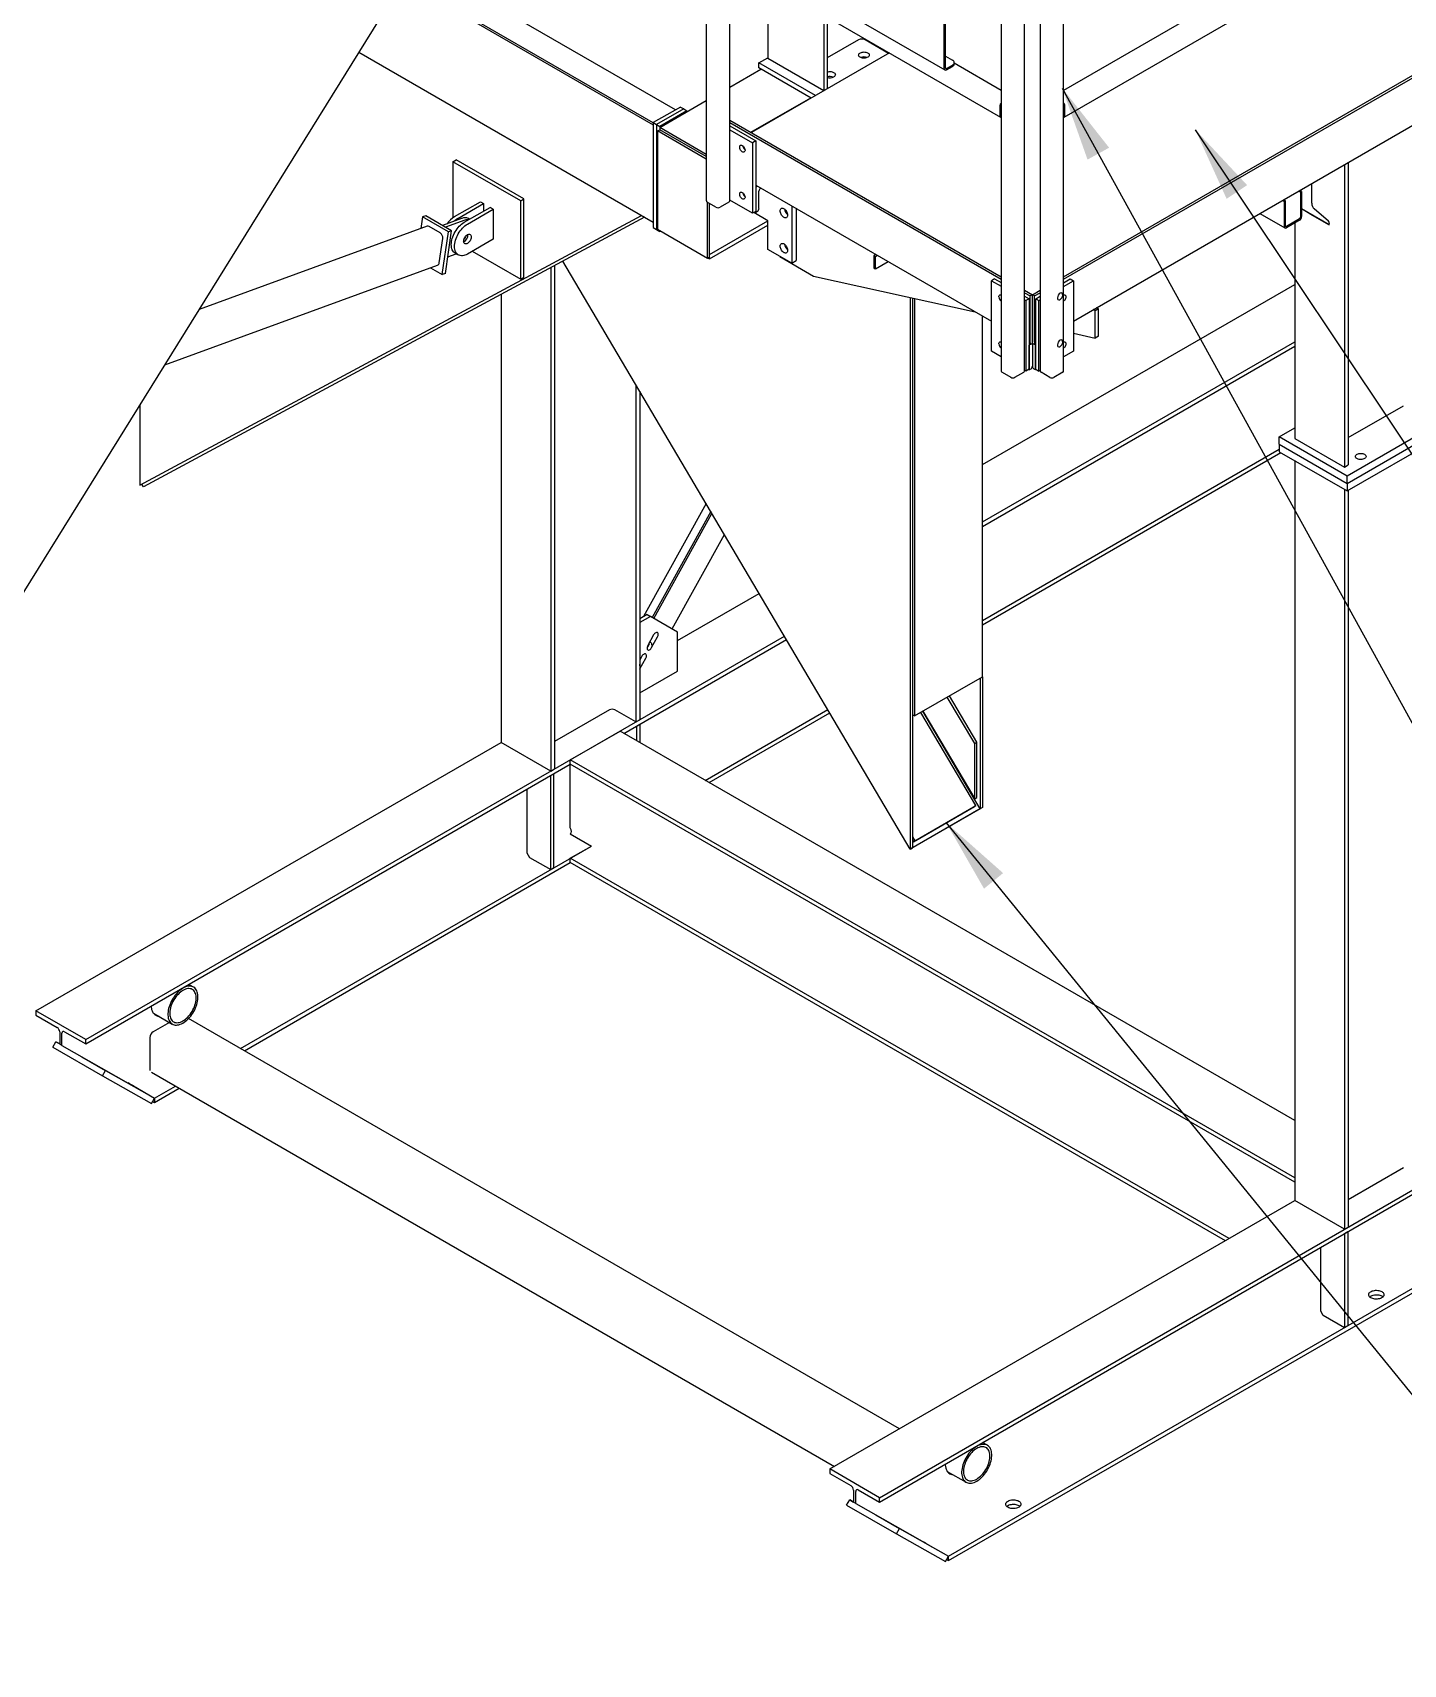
# Model space of a CAD drawing. Header units: millimetres. Extents: x 0 to 55611, y 0 to 32827.
# Drawn here: x 31865 to 34151, y 7659 to 10381 of the extents above; entities that cross this region are included whole.
import ezdxf

# ---------------------------------------------------------------- set-up
doc = ezdxf.new("R2010")
doc.units = ezdxf.units.MM
doc.header["$LTSCALE"] = 10
doc.linetypes.add('SLD-Centrada-trazos-largos', pattern=[19.05, 15.24, -1.27, 1.27, -1.27])
doc.linetypes.add('SLD-Continua', pattern=[0])
doc.layers.add('CHUTE', color=30, linetype='SLD-Continua')
doc.layers.add('STRUC', color=5, linetype='SLD-Continua')
doc.styles.add('1', font='romans.shx', dxfattribs={"height": 125})
doc.dimstyles.new('50', dxfattribs={"dimscale": 0, "dimtxt": 125, "dimasz": 125, "dimexe": 125, "dimexo": 125, "dimgap": 50, "dimtad": 1, "dimdec": 0, "dimlfac": 49.861111, "dimzin": 1, "dimtxsty": '1', "dimcen": 2.5, "dimclrd": 1, "dimclre": 1, "dimadec": 0, "dimazin": 0, "dimtfac": 1, "dimtdec": 0, "dimtmove": 0, "dimatfit": 3, "dimfxl": 1, "dimtzin": 1, "dimarcsym": 0})

msp = doc.modelspace()

# ---------------------------------------------------------------- linework, layer by layer
at = {"color": 7, "linetype": 'SLD-Continua', "lineweight": 25}
for p, q in [((33091.1, 10450.4), (33091.1, 10337.3)), ((33190.1, 10399.9), (33190.1, 10287)), ((33184.4, 10396.5), (33184.4, 10283.7)), ((33241.9, 10368.5), (33190.1, 10338.6)), ((33292.3, 10346), (33253.4, 10368.5)), ((33292.6, 10347.5), (33292.6, 10346.1)), ((33075.9, 10330.2), (33091.1, 10338.9)), ((33075.9, 10321.9), (33075.9, 10330.2)), ((33170.4, 10275.6), (33075.9, 10330.2)), ((33163.2, 10271.5), (33075.9, 10321.9)), ((33184.1, 10283.5), (33091.1, 10337.3))]:
    msp.add_line(p, q, dxfattribs=at)
at = {"color": 7, "linetype": 'SLD-Continua', "lineweight": 25, "flags": 128}
for points in [[(33257.5, 10339.6), (33256.3, 10339), (33254.9, 10338.5), (33253.4, 10338.2), (33251.9, 10338.1), (33250.3, 10338.1), (33248.7, 10338.3), (33247.2, 10338.6), (33245.9, 10339.1), (33244.7, 10339.8), (33243.7, 10340.5), (33243, 10341.3), (33242.5, 10342.2), (33242.4, 10343.1), (33242.5, 10344), (33242.9, 10344.9), (33243.5, 10345.8), (33244.4, 10346.5), (33245.6, 10347.2), (33246.9, 10347.7), (33248.3, 10348.1), (33249.9, 10348.3), (33251.5, 10348.4), (33253, 10348.2), (33254.6, 10348), (33256, 10347.6), (33257.3, 10347), (33258.3, 10346.3), (33259.2, 10345.6), (33259.8, 10344.7), (33260.1, 10343.8), (33260.1, 10342.9), (33259.9, 10342), (33259.3, 10341.1), (33258.6, 10340.3), (33257.5, 10339.6)], [(33190.1, 10315), (33190.3, 10315), (33191.8, 10315.4), (33193.3, 10315.6), (33194.9, 10315.7), (33196.5, 10315.6), (33198, 10315.3), (33199.4, 10314.9), (33200.7, 10314.4), (33201.8, 10313.7), (33202.6, 10312.9), (33203.2, 10312), (33203.5, 10311.1), (33203.6, 10310.2), (33203.3, 10309.3), (33202.8, 10308.4), (33202, 10307.6), (33201, 10306.9)]]:
    msp.add_lwpolyline(points, dxfattribs=at)
at = {"color": 7, "linetype": 'SLD-Continua', "flags": 128}
msp.add_lwpolyline([(33582.6, 9944.6), (33581.7, 9945.9), (33580.4, 9946.4), (33578.7, 9946), (33576.9, 9944.8), (33575.4, 9942.9), (33574.3, 9940.7), (33573.8, 9938.5), (33574, 9936.6), (33574.8, 9935.3), (33576.1, 9934.8), (33577.8, 9935.2), (33579.6, 9936.4), (33581.1, 9938.2), (33582.2, 9940.4), (33582.7, 9942.6), (33582.6, 9944.6)], dxfattribs=at)
at = {"color": 7, "linetype": 'SLD-Centrada-trazos-largos', "flags": 128}
msp.add_lwpolyline([(33582.6, 9866.2), (33581.7, 9867.5), (33580.4, 9868), (33578.7, 9867.6), (33576.9, 9866.4), (33575.4, 9864.5), (33574.3, 9862.3), (33573.8, 9860.1), (33574, 9858.2), (33574.8, 9856.9), (33576.1, 9856.4), (33577.8, 9856.8), (33579.6, 9858), (33581.1, 9859.8), (33582.2, 9862), (33582.7, 9864.3), (33582.6, 9866.2)], dxfattribs=at)
at = {"color": 7, "linetype": 'SLD-Continua', "lineweight": 25}
for centre, radius, start, end in [((33247.7, 10357.4), 12.5, 62.6097, 117.3903), ((33251.3, 10325.9), 14.2, 68.3855, 111.6145), ((33194.7, 10293.1), 14.3, 68.5056, 108.4911), ((33194.6, 10319.4), 14, 251.1661, 297.0161)]:
    msp.add_arc(centre, radius, start, end, dxfattribs=at)
at = {"layer": 'CHUTE', "linetype": 'SLD-Continua', "lineweight": 25}
for p, q in [((31631.8, 9096), (32679.6, 10782.7)), ((32565.8, 10165.4), (32571.2, 10168.5)), ((32565.8, 10165.4), (32565.8, 10071.9)), ((32678.9, 10100.1), (32565.8, 10165.4)), ((32684.3, 10103.2), (32571.2, 10168.5)), ((32568.5, 10073.7), (32611.6, 10098.5)), ((32611.6, 10098.5), (32617, 10095.4)), ((32678.9, 10100.1), (32684.3, 10103.2)), ((32678.9, 9969.4), (32678.9, 10100.1)), ((32684.3, 9972.6), (32684.3, 10103.2)), ((32043.7, 9625.7), (32880.1, 10075.6)), ((32885.2, 10072.7), (32049.8, 9623.3)), ((32515.2, 10073.2), (32512.4, 10053.8)), ((32520.5, 10075.1), (32515.2, 10073.2)), ((32558.3, 10048.3), (32515.2, 10073.2)), ((32563.6, 10050.2), (32520.5, 10075.1)), ((32580.4, 10070.8), (32548.3, 10059.1)), ((32573.9, 10070.5), (32617, 10095.4)), ((32584.6, 10064.3), (32627.7, 10089.2)), ((32590, 10061.2), (32633.1, 10086.1)), ((32617, 10095.4), (32617, 10083)), ((32633.1, 10086.1), (32627.7, 10089.2)), ((32633.1, 10086.1), (32633.1, 10036.3)), ((32522.8, 10057.6), (32142.9, 9918.8)), ((32544.6, 10046.5), (32526.2, 10057.1)), ((32547.9, 9977), (32558.3, 10048.3)), ((32553.2, 9979), (32563.6, 10050.2)), ((32585.8, 10067.7), (32553.7, 10056)), ((32563.6, 10050.2), (32558.3, 10048.3)), ((32593.6, 10069.5), (32591.8, 10070.5)), ((32543, 9996.5), (32548.9, 10037.1)), ((32633.1, 10036.3), (32590, 10011.4)), ((32085.5, 9826.5), (32540.3, 9992.6)), ((32557.2, 10006.7), (32571.4, 10011.9)), ((32569.4, 10013), (32574.8, 10009.9)), ((32598.1, 10016.1), (32678.9, 9969.4)), ((33328.5, 9018.7), (32749.1, 9999.5)), ((32528.4, 9988.3), (32547.9, 9977)), ((32553.2, 9979), (32547.9, 9977)), ((32678.9, 9969.4), (32684.3, 9972.6)), ((33328.5, 9938.9), (33328.5, 9018.7)), ((33332.1, 9938.1), (33332.1, 9020.8)), ((33332.1, 9938.1), (33332.1, 9242.9)), ((33335.7, 9937.3), (33335.7, 9240.8)), ((33448.9, 9306.1), (33448.9, 9908.1)), ((32043.7, 9759.1), (32043.7, 9625.7)), ((32049.8, 9623.3), (32047.3, 9627.7)), ((33335.7, 9240.8), (33448.9, 9306.1)), ((33445.3, 9304.1), (33445.3, 9086.1)), ((33448.9, 9306.1), (33448.9, 9088.2)), ((33436, 9195), (33390.3, 9272.3)), ((33439.6, 9197), (33393.9, 9274.4)), ((33335.7, 9240.8), (33332.1, 9242.9)), ((33438, 9091.3), (33346.1, 9246.8)), ((33445.3, 9086.1), (33349.2, 9248.6)), ((33349.7, 9248.9), (33436, 9102.7)), ((33436, 9195), (33439.6, 9197)), ((33436, 9102.7), (33436, 9195)), ((33439.6, 9104.8), (33439.6, 9197)), ((33336.2, 9032.5), (33438, 9091.3)), ((33438, 9091.3), (33435.5, 9089.7)), ((33436, 9102.7), (33439.6, 9104.8)), ((33442.8, 9084.6), (33329.6, 9019.3)), ((33445.3, 9086.1), (33332.1, 9020.8)), ((33333.7, 9031), (33435.5, 9089.7)), ((33442.8, 9084.6), (33445.3, 9086.1)), ((33448.9, 9088.2), (33445.3, 9086.1)), ((33332.1, 9039.4), (33336.2, 9032.5)), ((33328.5, 9018.7), (33332.1, 9020.8)), ((33329.6, 9019.3), (33332.1, 9020.8)), ((33329.6, 9019.3), (33329.6, 9019.3)), ((33332.1, 9033.6), (33333.7, 9031)), ((33336.2, 9032.5), (33333.7, 9031))]:
    msp.add_line(p, q, dxfattribs=at)
at = {"layer": 'CHUTE', "linetype": 'SLD-Continua', "lineweight": 25, "flags": 128}
for points in [[(32569.4, 10013), (32569.4, 10013), (32568, 10014), (32566.7, 10015.3), (32565.6, 10016.7), (32564.7, 10018.4), (32564, 10020.3), (32563.5, 10022.4), (32563.2, 10024.6), (32563.1, 10027), (32563.2, 10029.5), (32563.5, 10032.1), (32564, 10034.8), (32564.7, 10037.5), (32565.6, 10040.2), (32566.7, 10042.9), (32568, 10045.6), (32569.4, 10048.2), (32571, 10050.8), (32572.7, 10053.2), (32574.5, 10055.5), (32576.4, 10057.7), (32578.4, 10059.6), (32580.4, 10061.4), (32582.5, 10063), (32584.6, 10064.3)], [(32590, 10011.4), (32587.9, 10010.3), (32585.8, 10009.5), (32583.8, 10008.9), (32581.8, 10008.6), (32579.9, 10008.5), (32578, 10008.7), (32576.4, 10009.2), (32574.8, 10009.9), (32573.4, 10010.9), (32572.1, 10012.1), (32571, 10013.6), (32570.1, 10015.3), (32569.4, 10017.2), (32568.9, 10019.3), (32568.6, 10021.5), (32568.5, 10023.9), (32568.6, 10026.4), (32568.9, 10029), (32569.4, 10031.6), (32570.1, 10034.4), (32571, 10037.1), (32572.1, 10039.8), (32573.4, 10042.5), (32574.8, 10045.1), (32576.4, 10047.7), (32578, 10050.1), (32579.9, 10052.4), (32581.8, 10054.6), (32583.8, 10056.5), (32585.8, 10058.3), (32587.9, 10059.9), (32590, 10061.2)], [(32583.7, 10032.7), (32583.8, 10034), (32584.1, 10035.5), (32584.6, 10036.9), (32585.3, 10038.4), (32586.1, 10039.7), (32587, 10041), (32588.1, 10042.1), (32589.2, 10043), (32590.3, 10043.7), (32591.4, 10044.2), (32592.5, 10044.4), (32593.5, 10044.4), (32594.4, 10044.1), (32595.1, 10043.5), (32595.7, 10042.7), (32596.1, 10041.8), (32596.3, 10040.6), (32596.3, 10039.3), (32596.1, 10037.9), (32595.7, 10036.4), (32595.1, 10035), (32594.4, 10033.6), (32593.5, 10032.3), (32592.5, 10031.1), (32591.4, 10030.1), (32590.3, 10029.2), (32589.2, 10028.6), (32588.1, 10028.3), (32587, 10028.2), (32586.1, 10028.4), (32585.3, 10028.8), (32584.6, 10029.5), (32584.1, 10030.4), (32583.8, 10031.5), (32583.7, 10032.7)]]:
    msp.add_lwpolyline(points, dxfattribs=at)
at = {"layer": 'CHUTE', "linetype": 'SLD-Continua', "lineweight": 25}
for centre, radius, start, end in [((32589.9, 10038.5), 41.1, 121.3442, 145.3741), ((32585.8, 10058.5), 13.4, 63.2781, 113.4124), ((32524, 10053.8), 4.02, 56.8089, 108.0782), ((32539.2, 10038.4), 9.79, 352.5023, 56.0445), ((32591.4, 10040.6), 34.8, 120.3944, 132.1902), ((32577.9, 10043.3), 13, 296.9513, 3.0541), ((32591.6, 10052.8), 16, 87.3517, 111.3186), ((32573.7, 10045.8), 14.7, 315.4159, 344.5895), ((32538.4, 9996.8), 4.59, 294.6961, 356.4623)]:
    msp.add_arc(centre, radius, start, end, dxfattribs=at)
at = {"layer": 'STRUC', "linetype": 'SLD-Continua', "lineweight": 25}
for p, q in [((32988.4, 10871.5), (32988.4, 10100)), ((34581.1, 10859.8), (33584.2, 10284.3)), ((33585.2, 10239.7), (34600.7, 10825.9)), ((33385.3, 10321), (33385.3, 10612.6)), ((33387.2, 10322.1), (33387.2, 10613.7)), ((33480.1, 10565.9), (33480.1, 9816.2)), ((33519.2, 9816.2), (33519.2, 10587.6)), ((33545.2, 10587.5), (33545.2, 9816.1)), ((33584.2, 9816.1), (33584.2, 10565.8)), ((33584.2, 9973.5), (34582.1, 10549.6)), ((33584.2, 9969.3), (34582.1, 10545.4)), ((33009, 10511.2), (33479.1, 10239.8)), ((32937, 10251.8), (32504.8, 10501.3)), ((33027.5, 10100), (33027.5, 10500.5)), ((33103.6, 10481.8), (33386.4, 10318.5)), ((32483.7, 10467.4), (32900, 10227.1)), ((32900, 10230), (32485.1, 10469.6)), ((33600.6, 9899.5), (34538.8, 10441.1)), ((32900, 10064.1), (32409.2, 10347.5)), ((33293.8, 10346.8), (33063.7, 10214)), ((33027.5, 10289.8), (33079.5, 10319.8)), ((33387.2, 10341.5), (33398.9, 10334.8)), ((33389.1, 10321), (33398.9, 10326.6)), ((33389.1, 10318.8), (33398.9, 10324.4)), ((33401.8, 10328.5), (33401.8, 10330.7)), ((33480.1, 10284.4), (33401.8, 10329.5)), ((32910.8, 10222.4), (32988.4, 10267.2)), ((33062.8, 10214.5), (33162.4, 10271.9)), ((32945.3, 10256.6), (32900, 10230.5)), ((32950.7, 10253.5), (32905.4, 10227.3)), ((32956.1, 10250.4), (32910.8, 10224.2)), ((32945.3, 10256.6), (32950.7, 10253.5)), ((32950.7, 10253.5), (32956.1, 10250.4)), ((32956.1, 10248.5), (32956.1, 10250.4)), ((33027.5, 10234.9), (33480.1, 9973.6)), ((33478.1, 10259), (33478.1, 10242.1)), ((33479.8, 10260), (33479.8, 10243.1)), ((33584.5, 10243), (33584.5, 10259.9)), ((33586.2, 10242), (33586.2, 10258.9)), ((32900, 10230.5), (32905.4, 10227.3)), ((32900, 10230.5), (32900, 10055.4)), ((32905.4, 10227.3), (32905.4, 10052.3)), ((32905.4, 10227.3), (32910.8, 10224.2)), ((32907.2, 10216.7), (32910.8, 10218.8)), ((32907.2, 10216.7), (32907.2, 10052.6)), ((32988.4, 10169.8), (32907.2, 10216.7)), ((32910.8, 10224.2), (32910.8, 10218.8)), ((32910.8, 10222.4), (32910.8, 10218.8)), ((32988.4, 10177.6), (32910.8, 10222.4)), ((32988.4, 10173.9), (32910.8, 10218.8)), ((33027.5, 10230.7), (33480.1, 9969.4)), ((33027.5, 10225), (33070.8, 10200)), ((33027.5, 10218.8), (33065.4, 10196.9)), ((33070.8, 10200), (33065.4, 10196.9)), ((33065.4, 10196.9), (33065.4, 10079.3)), ((33070.8, 10200), (33070.8, 10082.4)), ((34052.6, 10160.4), (34052.6, 9656)), ((34058.9, 10164), (34058.9, 9659.6)), ((33070.8, 10126.4), (33463.7, 9899.5)), ((33998, 10096.2), (33998, 10128.9)), ((33004.5, 10089.6), (32989.8, 10098)), ((32990.1, 10004.7), (32990.1, 10097.9)), ((33026.1, 10098), (33011.4, 10089.6)), ((33065.4, 10079.3), (33027.5, 10101.2)), ((33074, 10124.5), (33070.8, 10122.7)), ((33070.8, 10122.7), (33070.8, 10081.2)), ((33076.2, 10087.5), (33076.2, 10116.5)), ((33078.9, 10121.2), (33079.4, 10121.4)), ((33949.2, 10100.7), (33952.3, 10098.9)), ((33950.9, 10101.7), (33954, 10099.9)), ((33952.3, 10098.9), (33954, 10099.9)), ((33952.3, 10057.2), (33952.3, 10098.9)), ((33954, 10058.2), (33954, 10099.9)), ((33979.3, 10114.4), (33976.2, 10116.3)), ((33981.1, 10115.4), (33977.9, 10117.3)), ((33979.3, 10114.4), (33981.1, 10115.4)), ((33979.3, 10114.4), (33979.3, 10072.8)), ((33981.1, 10115.4), (33981.1, 10073.8)), ((32993.7, 10006.8), (32993.7, 10095.8)), ((33070.8, 10082.4), (33065.4, 10079.3)), ((33091.2, 10066.7), (33067.4, 10080.4)), ((33070.8, 10081.2), (33069.8, 10081.8)), ((33070.8, 10081.2), (33073.5, 10082.8)), ((33130.8, 10091.8), (33130.8, 9996.3)), ((33138, 10087.6), (33138, 10000.5)), ((33911.7, 10079), (33953.3, 10055)), ((34027.3, 10059.8), (33981.1, 10086.5)), ((33994.9, 10078.6), (33981.1, 10086.5)), ((33994.9, 10078.6), (34027.3, 10059.8)), ((34025.8, 10066.3), (34001.9, 10086.6)), ((32900, 10055.4), (32905.4, 10052.3)), ((32905.4, 10052.3), (32910.8, 10049.2)), ((32907.2, 10052.6), (32990.1, 10004.7)), ((32910.8, 10050.5), (32910.8, 10049.2)), ((32910.8, 10049.2), (32912, 10049.8)), ((32993.7, 10010.4), (33091.2, 10066.7)), ((32993.7, 10003.1), (33091.2, 10059.4)), ((33091.2, 10019.2), (33091.2, 10066.7)), ((33977.6, 10069.8), (33955.8, 10057.2)), ((33977.6, 10067.8), (33955.8, 10055.2)), ((33969.7, 10063.2), (33969.7, 9703.8)), ((34027.3, 10059.8), (34027.3, 10062.4)), ((33130.8, 9996.3), (33091.2, 10019.2)), ((32735.2, 9992), (32735.2, 9152.4)), ((32990.1, 10004.7), (32993.7, 10006.8)), ((32990.5, 10005), (32993.7, 10003.1)), ((32993.7, 10003.1), (32993.7, 10010.4)), ((33110.8, 10007.8), (33110.8, 10007)), ((33110.8, 10007), (33167.4, 9974.3)), ((33130.8, 9996.3), (33138, 10000.5)), ((33271, 10010.8), (33267.8, 10009)), ((33267.8, 10009), (33270.5, 10007.4)), ((33267.8, 10009), (33267.8, 9988.8)), ((33270.4, 9986.9), (33291.4, 9999)), ((33270.5, 10007.4), (33273.7, 10009.2)), ((33270.5, 9987.2), (33270.5, 10007.4)), ((32728.9, 9988.6), (32728.9, 9148.7)), ((33167.4, 9974.3), (33436.8, 9915.1)), ((33268.3, 9988), (33270.1, 9986.9)), ((33469.1, 9970), (33463.7, 9966.9)), ((33463.7, 9966.9), (33480.1, 9957.5)), ((33463.7, 9849.4), (33463.7, 9966.9)), ((33469.1, 9970), (33480.1, 9963.7)), ((33584.2, 9963.6), (33595.2, 9970)), ((33584.2, 9957.4), (33600.6, 9966.8)), ((33595.2, 9970), (33600.6, 9966.8)), ((33600.6, 9966.8), (33600.6, 9849.3)), ((32646, 9944), (32646, 9196.6)), ((33448.9, 9660.1), (33969.7, 9960.7)), ((33519.2, 9951), (33532.2, 9943.5)), ((33519.2, 9946.9), (33528.6, 9941.4)), ((33519.2, 9941.1), (33526.6, 9936.9)), ((33519.2, 9934.9), (33521.2, 9933.8)), ((33526.6, 9936.9), (33521.2, 9933.8)), ((33526.6, 9936.9), (33526.6, 9819.3)), ((33532.2, 9943.5), (33528.6, 9941.4)), ((33528.6, 9864.6), (33528.6, 9941.4)), ((33532.2, 9943.5), (33545.2, 9950.9)), ((33532.2, 9866.7), (33532.2, 9943.5)), ((33535.8, 9941.4), (33532.2, 9943.5)), ((33535.8, 9941.4), (33545.2, 9946.8)), ((33535.8, 9864.6), (33535.8, 9941.4)), ((33537.8, 9936.8), (33545.2, 9941.1)), ((33537.8, 9819.2), (33537.8, 9936.8)), ((33537.8, 9936.8), (33543.1, 9933.7)), ((33543.1, 9933.7), (33545.2, 9934.8)), ((33521.2, 9933.8), (33521.2, 9816.2)), ((33543.1, 9816.1), (33543.1, 9933.7)), ((33636.9, 9916.8), (33633.7, 9918.6)), ((33642.3, 9919.9), (33636.9, 9916.8)), ((33636.9, 9871.1), (33636.9, 9916.8)), ((33642.3, 9919.9), (33639.1, 9921.7)), ((33642.3, 9874.2), (33642.3, 9919.9)), ((33448.9, 9564.4), (33969.7, 9865)), ((33448.9, 9557.1), (33969.7, 9857.7)), ((33526.6, 9863.3), (33530.2, 9861.2)), ((33526.6, 9859.6), (33526.9, 9859.5)), ((33530, 9861.3), (33526.9, 9859.5)), ((33526.9, 9818), (33526.9, 9859.5)), ((33532.2, 9860.9), (33532.2, 9866.7)), ((33532.2, 9860.9), (33532.2, 9853.2)), ((33532.2, 9853.2), (33532.2, 9824.2)), ((33534.3, 9861.2), (33537.8, 9863.2)), ((33537.6, 9859.5), (33534.5, 9861.3)), ((33537.6, 9818), (33537.6, 9859.5)), ((33537.8, 9859.5), (33537.6, 9859.5)), ((33600.6, 9879.1), (33636.9, 9871.1)), ((33642.3, 9874.2), (33636.9, 9871.1)), ((33277.1, 7936.9), (36594.3, 9851.9)), ((33277.1, 7929.6), (36594.3, 9844.6)), ((33480.1, 9839.9), (33463.7, 9849.4)), ((33600.6, 9849.3), (33584.2, 9839.8)), ((33481.5, 9814.2), (33496.2, 9805.7)), ((33503.1, 9805.7), (33517.7, 9814.2)), ((33521.2, 9816.2), (33519.2, 9817.3)), ((33526.6, 9819.3), (33521.2, 9816.2)), ((33525.6, 9818.7), (33526.9, 9818)), ((33529.5, 9819.5), (33526.9, 9818)), ((33537.6, 9818), (33534.9, 9819.5)), ((33538.7, 9818.6), (33537.6, 9818)), ((33537.8, 9819.2), (33543.1, 9816.1)), ((33545.2, 9817.3), (33543.1, 9816.1)), ((33561.2, 9805.6), (33546.6, 9814.1)), ((33582.8, 9814.1), (33568.1, 9805.6)), ((32871, 9793.2), (32871, 9230.8)), ((32877.3, 9782.5), (32877.3, 9234.4)), ((34058.9, 9705.3), (34150.8, 9758.4)), ((33943.9, 9706.4), (33969.7, 9721.3)), ((34226.7, 9739.1), (34057, 9641.1)), ((34057, 9628.7), (34226.7, 9726.6)), ((33943.9, 9694), (33943.9, 9706.4)), ((34057, 9641.1), (33943.9, 9706.4)), ((33943.9, 9694), (34057, 9628.7)), ((33943.9, 9694), (33943.9, 9681.5)), ((33969.7, 9703.8), (34052.6, 9656)), ((34057, 9616.2), (34226.7, 9714.2)), ((33448.9, 9400.3), (33943.9, 9686.1)), ((33448.9, 9393), (33946.3, 9680.1)), ((33943.9, 9681.5), (34057, 9616.2)), ((33969.7, 9666.7), (33969.7, 8432.4)), ((34052.6, 9656), (34058.9, 9659.6)), ((34057, 9628.7), (34057, 9641.1)), ((33392.1, 7839.2), (36479.3, 9621.4)), ((33392.1, 7831.9), (36479.3, 9614.1)), ((34052.6, 9618.8), (34052.6, 8384.6)), ((34057, 9628.7), (34057, 9616.2)), ((34058.9, 9617.3), (34058.9, 8388.2)), ((32988, 9595.1), (32883.5, 9406.6)), ((32995.8, 9581.8), (32898.1, 9405.3)), ((32900.8, 9403.7), (32997.7, 9578.7)), ((32931.3, 9386.1), (33018.5, 9543.5)), ((32940.3, 9366.5), (33076.6, 9445.2)), ((32889.7, 9410.1), (32877.3, 9403)), ((32895.1, 9407), (32877.3, 9396.7)), ((32889.7, 9410.1), (32895.1, 9407)), ((32940.3, 9380.9), (32895.1, 9407)), ((31953.4, 8701.1), (33118.7, 9373.8)), ((32850.8, 9211.8), (33122, 9368.4)), ((32900.5, 9376), (32890.7, 9358.2)), ((32897.2, 9354.9), (32907.1, 9372.6)), ((32940.3, 9315.6), (32940.3, 9380.9)), ((32880.8, 9340.4), (32877.3, 9334)), ((32877.5, 9319.3), (32887.4, 9337.1)), ((32891.8, 9358), (32893.6, 9361.1)), ((32877.3, 9318.9), (32877.5, 9319.3)), ((32877.3, 9279.2), (32940.3, 9315.6)), ((32827.1, 9251.1), (32735.2, 9198.1)), ((32871, 9230.8), (32835.7, 9251.1)), ((32871, 9230.8), (32877.3, 9234.4)), ((32871.9, 9224), (32877.3, 9227.1)), ((32877.3, 9227.1), (32877.3, 9196.6)), ((32986.6, 9133.4), (33191, 9251.4)), ((32993, 9129.8), (33194.3, 9246)), ((32761.6, 9167.6), (32844.5, 9215.5)), ((33969.7, 8566), (32844.5, 9215.5)), ((32871.9, 9224), (32871.9, 9199.7)), ((31870.5, 8748.9), (32646, 9196.6)), ((32728.9, 9148.7), (32646, 9196.6)), ((31953.4, 8693.8), (32761.6, 9160.3)), ((32728.9, 9148.7), (32735.2, 9152.4)), ((33969.7, 8470.3), (32761.6, 9167.6)), ((32761.6, 9160.3), (32761.6, 9167.6)), ((33969.7, 8463), (32761.6, 9160.3)), ((32761.6, 9054.2), (32761.6, 9160.3)), ((32689.3, 9118.6), (32689.3, 9012.5)), ((32734.2, 9144.5), (32728.9, 9141.4)), ((32728.9, 8984.6), (32728.9, 9141.4)), ((32734.2, 8987.7), (32734.2, 9144.5)), ((32761.6, 9044.3), (32796.9, 9023.9)), ((32211.8, 8686.2), (32796.9, 9023.9)), ((32689.3, 9012.5), (32693.6, 9005)), ((32761.6, 9003.5), (32796.9, 9023.9)), ((32218.2, 8682.5), (32761.6, 8996.2)), ((32693.6, 9005), (32728.9, 8984.6)), ((32734.2, 8987.7), (32728.9, 8984.6)), ((33860.3, 8369.3), (32761.6, 9003.5)), ((32761.6, 8996.2), (32761.6, 9003.5)), ((33854, 8365.6), (32761.6, 8996.2)), ((32133.4, 8788.4), (32125.4, 8793.1)), ((31870.5, 8748.9), (31870.5, 8741.6)), ((31953.4, 8701.1), (31870.5, 8748.9)), ((31870.5, 8741.6), (31905.8, 8721.3)), ((32066.6, 8744.9), (32097.8, 8726.9)), ((31910.1, 8713.8), (31910.1, 8693.4)), ((31913.8, 8691.3), (31913.8, 8711.6)), ((31918.1, 8714.1), (31953.4, 8693.8)), ((32093, 8729.6), (32065.9, 8714)), ((33310.5, 8051.9), (32125.1, 8736.2)), ((31898.7, 8688.6), (31903.8, 8697.4)), ((31898.7, 8688.6), (31981.6, 8640.8)), ((31903.8, 8697.4), (31910.1, 8693.8)), ((31910.1, 8693.9), (31903.8, 8697.4)), ((31913.8, 8691.3), (31910.1, 8693.4)), ((31913.8, 8691.3), (32024.4, 8628.6)), ((31953.4, 8693.8), (31953.4, 8701.1)), ((32060.5, 8704.6), (32060.5, 8650.7)), ((31947.1, 8672.4), (31986.7, 8649.6)), ((31981.6, 8640.8), (31986.7, 8649.6)), ((31981.6, 8640.8), (32063.3, 8594.5)), ((31986.7, 8649.6), (32068.4, 8603.3)), ((32063, 8646.6), (33201.9, 7989.2)), ((32033.1, 8623.7), (32068.4, 8603.3)), ((32063.3, 8594.5), (32068.4, 8603.3)), ((32068.4, 8603.3), (32103.2, 8623.4)), ((32068.4, 8596), (32109.5, 8619.8)), ((32068.4, 8603.3), (32068.4, 8596)), ((32065.2, 8597.8), (32068.4, 8596)), ((34150.8, 8487), (34058.9, 8433.9)), ((33194.2, 7984.8), (33969.7, 8432.4)), ((34052.6, 8384.6), (33969.7, 8432.4)), ((34052.6, 8384.6), (34058.9, 8388.2)), ((34057.9, 8380.4), (34052.6, 8377.3)), ((34052.6, 8377.3), (34052.6, 8220.5)), ((34057.9, 8380.4), (34057.9, 8223.6)), ((34013, 8248.3), (34013, 8354.4)), ((34017.3, 8240.8), (34013, 8248.3)), ((34052.6, 8220.5), (34017.3, 8240.8)), ((34057.9, 8223.6), (34052.6, 8220.5)), ((33457.1, 8024.3), (33449.1, 8028.9)), ((33194.2, 7984.8), (33194.2, 7977.5)), ((33277.1, 7936.9), (33194.2, 7984.8)), ((33194.2, 7977.5), (33229.5, 7957.1)), ((33390.3, 7980.7), (33421.5, 7962.7)), ((33233.8, 7949.6), (33233.8, 7929.3)), ((33241.8, 7950), (33277.1, 7929.6)), ((33222.4, 7924.5), (33227.5, 7933.3)), ((33222.4, 7924.5), (33305.3, 7876.6)), ((33227.5, 7933.3), (33233.8, 7929.6)), ((33233.8, 7929.7), (33227.5, 7933.3)), ((33237.5, 7927.1), (33233.8, 7929.3)), ((33237.5, 7927.1), (33237.5, 7947.5)), ((33237.5, 7927.1), (33348.1, 7864.5)), ((33277.1, 7929.6), (33277.1, 7936.9)), ((33270.8, 7908.3), (33310.4, 7885.4)), ((33305.3, 7876.6), (33310.4, 7885.4)), ((33305.3, 7876.6), (33387, 7830.4)), ((33310.4, 7885.4), (33392.1, 7839.2)), ((33356.8, 7859.5), (33392.1, 7839.2)), ((33387, 7830.4), (33392.1, 7839.2)), ((33392.1, 7831.9), (33392.1, 7839.2)), ((33388.9, 7833.7), (33392.1, 7831.9))]:
    msp.add_line(p, q, dxfattribs=at)
at = {"layer": 'STRUC', "linetype": 'SLD-Continua', "lineweight": 25, "flags": 128}
for points in [[(33398.9, 10326.6), (33400, 10327.4), (33400.9, 10328.3), (33401.5, 10329.2), (33401.8, 10330.2), (33401.8, 10331.2), (33401.5, 10332.2), (33400.9, 10333.1), (33400, 10334), (33398.9, 10334.8)], [(33044, 10189.7), (33044.1, 10190.7), (33044.4, 10191.6), (33044.9, 10192.3), (33045.5, 10192.7), (33046.3, 10192.9), (33047.2, 10192.8), (33048.2, 10192.4), (33049.2, 10191.8), (33050.1, 10190.9), (33051, 10189.9), (33051.7, 10188.8), (33052.3, 10187.5), (33052.7, 10186.3), (33052.9, 10185.1), (33052.9, 10183.9), (33052.7, 10183), (33052.3, 10182.2), (33051.7, 10181.6), (33051, 10181.3), (33050.1, 10181.3), (33049.2, 10181.5), (33048.2, 10182), (33047.2, 10182.8), (33046.3, 10183.7), (33045.5, 10184.8), (33044.9, 10186), (33044.4, 10187.2), (33044.1, 10188.5), (33044, 10189.7)], [(33044, 10111.3), (33044.1, 10112.3), (33044.4, 10113.2), (33044.9, 10113.9), (33045.5, 10114.3), (33046.3, 10114.5), (33047.2, 10114.4), (33048.2, 10114), (33049.2, 10113.4), (33050.1, 10112.5), (33051, 10111.5), (33051.7, 10110.4), (33052.3, 10109.1), (33052.7, 10107.9), (33052.9, 10106.7), (33052.9, 10105.5), (33052.7, 10104.6), (33052.3, 10103.8), (33051.7, 10103.2), (33051, 10102.9), (33050.1, 10102.9), (33049.2, 10103.1), (33048.2, 10103.6), (33047.2, 10104.4), (33046.3, 10105.3), (33045.5, 10106.4), (33044.9, 10107.6), (33044.4, 10108.9), (33044.1, 10110.1), (33044, 10111.3)], [(33111.5, 10083.4), (33111.6, 10084.6), (33111.9, 10085.7), (33112.4, 10086.6), (33113, 10087.3), (33113.8, 10087.7), (33114.8, 10087.9), (33115.8, 10087.8), (33116.9, 10087.5), (33118, 10086.9), (33119.2, 10086), (33120.2, 10085), (33121.2, 10083.8), (33122.1, 10082.5), (33122.8, 10081.1), (33123.4, 10079.7), (33123.8, 10078.2), (33124, 10076.8), (33124, 10075.5), (33123.8, 10074.3), (33123.4, 10073.4), (33122.8, 10072.6), (33122.1, 10072), (33121.2, 10071.7), (33120.2, 10071.7), (33119.2, 10071.9), (33118, 10072.4), (33116.9, 10073.1), (33115.8, 10074), (33114.8, 10075.1), (33113.8, 10076.4), (33113, 10077.7), (33112.4, 10079.2), (33111.9, 10080.6), (33111.6, 10082.1), (33111.5, 10083.4)], [(33111.5, 10024.6), (33111.6, 10025.9), (33111.9, 10026.9), (33112.4, 10027.8), (33113, 10028.5), (33113.8, 10028.9), (33114.8, 10029.1), (33115.8, 10029), (33116.9, 10028.7), (33118, 10028.1), (33119.2, 10027.3), (33120.2, 10026.2), (33121.2, 10025), (33122.1, 10023.7), (33122.8, 10022.3), (33123.4, 10020.9), (33123.8, 10019.4), (33124, 10018), (33124, 10016.7), (33123.8, 10015.6), (33123.4, 10014.6), (33122.8, 10013.8), (33122.1, 10013.2), (33121.2, 10012.9), (33120.2, 10012.9), (33119.2, 10013.1), (33118, 10013.6), (33116.9, 10014.3), (33115.8, 10015.2), (33114.8, 10016.3), (33113.8, 10017.6), (33113, 10018.9), (33112.4, 10020.4), (33111.9, 10021.8), (33111.6, 10023.3), (33111.5, 10024.6)], [(33476.2, 9940.1), (33476.3, 9941.2), (33476.6, 9942.1), (33477.1, 9942.7), (33477.8, 9943.2), (33478.6, 9943.3), (33479.5, 9943.2), (33480.1, 9943)], [(33584.2, 9942.9), (33584.4, 9943), (33585.3, 9943.2), (33586.2, 9943.2), (33586.9, 9942.9), (33587.5, 9942.3), (33587.9, 9941.6), (33588.1, 9940.6), (33588.1, 9939.5), (33587.9, 9938.3), (33587.5, 9937), (33586.9, 9935.8), (33586.2, 9934.6), (33585.3, 9933.6), (33584.4, 9932.8), (33584.2, 9932.6)], [(33476.2, 9861.7), (33476.3, 9862.8), (33476.6, 9863.7), (33477.1, 9864.4), (33477.8, 9864.8), (33478.6, 9864.9), (33479.5, 9864.8), (33480.1, 9864.6)], [(33532.2, 9860.9), (33531.5, 9860.8), (33530.8, 9860.9), (33530.2, 9861.2), (33529.6, 9861.6), (33529.2, 9862.2), (33528.9, 9862.9), (33528.7, 9863.7), (33528.6, 9864.6)], [(33535.8, 9864.6), (33535.8, 9863.7), (33535.6, 9862.9), (33535.3, 9862.2), (33534.8, 9861.6), (33534.3, 9861.2), (33533.7, 9860.9), (33533, 9860.8), (33532.2, 9860.9)], [(33584.2, 9864.5), (33584.4, 9864.6), (33585.3, 9864.8), (33586.2, 9864.8), (33586.9, 9864.5), (33587.5, 9864), (33587.9, 9863.2), (33588.1, 9862.2), (33588.1, 9861.1), (33587.9, 9859.9), (33587.5, 9858.6), (33586.9, 9857.4), (33586.2, 9856.2), (33585.3, 9855.2), (33584.4, 9854.4), (33584.2, 9854.3)], [(34086, 9670.1), (34084.7, 9669.5), (34083.3, 9669.1), (34081.8, 9668.8), (34080.3, 9668.6), (34078.7, 9668.7), (34077.1, 9668.8), (34075.6, 9669.2), (34074.3, 9669.7), (34073.1, 9670.3), (34072.1, 9671), (34071.4, 9671.8), (34071, 9672.7), (34070.8, 9673.6), (34070.9, 9674.6), (34071.3, 9675.5), (34071.9, 9676.3), (34072.8, 9677), (34074, 9677.7), (34075.3, 9678.2), (34076.7, 9678.6), (34078.3, 9678.8), (34079.9, 9678.9), (34081.4, 9678.8), (34083, 9678.5), (34084.4, 9678.1), (34085.7, 9677.5), (34086.7, 9676.9), (34087.6, 9676.1), (34088.2, 9675.2), (34088.5, 9674.3), (34088.5, 9673.4), (34088.3, 9672.5), (34087.8, 9671.6), (34087, 9670.8), (34086, 9670.1)], [(32894, 9364.2), (32894.3, 9364.1), (32895.2, 9363.9), (32895.9, 9363.3), (32896.4, 9362.6), (32896.7, 9361.6), (32896.9, 9360.5), (32896.8, 9359.2), (32896.8, 9359.2)], [(32907.1, 9372.6), (32907.7, 9373.9), (32908.1, 9375.2), (32908.3, 9376.5), (32908.2, 9377.6), (32908, 9378.6), (32907.5, 9379.3), (32906.9, 9379.8), (32906.1, 9380.1), (32905.1, 9380), (32904.1, 9379.7), (32903.1, 9379.1), (32902.2, 9378.2), (32901.3, 9377.1), (32900.5, 9376)], [(32887.4, 9337.1), (32888, 9338.4), (32888.4, 9339.7), (32888.6, 9340.9), (32888.5, 9342.1), (32888.3, 9343), (32887.8, 9343.8), (32887.2, 9344.3), (32886.4, 9344.5), (32885.4, 9344.5), (32884.5, 9344.1), (32883.5, 9343.5), (32882.5, 9342.7), (32881.6, 9341.6), (32880.8, 9340.4)], [(32890.7, 9358.2), (32890.1, 9356.9), (32889.7, 9355.6), (32889.5, 9354.4), (32889.5, 9353.2), (32889.7, 9352.2), (32890.2, 9351.5), (32890.9, 9351), (32891.7, 9350.7), (32892.6, 9350.8), (32893.6, 9351.1), (32894.6, 9351.8), (32895.6, 9352.6), (32896.4, 9353.7), (32897.2, 9354.9)], [(32115.6, 8786.7), (32113.4, 8785.3), (32111.1, 8783.6), (32108.9, 8781.8), (32106.8, 8779.7), (32104.7, 8777.5), (32102.7, 8775.1), (32100.8, 8772.6), (32099.1, 8770), (32097.4, 8767.2), (32095.9, 8764.4), (32094.6, 8761.5), (32093.5, 8758.6), (32092.5, 8755.7), (32091.7, 8752.8), (32091.1, 8750), (32090.7, 8747.2), (32090.5, 8744.4), (32090.5, 8741.8), (32090.7, 8739.4), (32091.1, 8737), (32091.7, 8734.9), (32092.5, 8732.9), (32093.5, 8731.1), (32094.6, 8729.5), (32095.9, 8728.2), (32097.4, 8727.1), (32099.1, 8726.2), (32100.8, 8725.6), (32102.7, 8725.3), (32104.7, 8725.2), (32106.8, 8725.4), (32108.9, 8725.8), (32111.1, 8726.5), (32113.4, 8727.4), (32115.6, 8728.6), (32117.9, 8730), (32120.1, 8731.7), (32122.3, 8733.5), (32124.4, 8735.6), (32126.5, 8737.8), (32128.5, 8740.2), (32130.4, 8742.7), (32132.1, 8745.3), (32133.8, 8748.1), (32135.3, 8750.9), (32136.6, 8753.8), (32137.7, 8756.7), (32138.7, 8759.6), (32139.5, 8762.5), (32140.1, 8765.3), (32140.5, 8768.1), (32140.7, 8770.8), (32140.7, 8773.5), (32140.5, 8775.9), (32140.1, 8778.3), (32139.5, 8780.4), (32138.7, 8782.4), (32137.7, 8784.2), (32136.6, 8785.8), (32135.3, 8787.1), (32133.8, 8788.2), (32132.1, 8789.1), (32130.4, 8789.7), (32128.5, 8790), (32126.5, 8790.1), (32124.4, 8789.9), (32122.3, 8789.5), (32120.1, 8788.8), (32117.9, 8787.9), (32115.6, 8786.7)], [(32115.6, 8783.1), (32113.5, 8781.8), (32111.4, 8780.2), (32109.4, 8778.5), (32107.4, 8776.5), (32105.5, 8774.4), (32103.7, 8772.2), (32102, 8769.8), (32100.4, 8767.3), (32098.9, 8764.7), (32097.6, 8762), (32096.5, 8759.4), (32095.6, 8756.6), (32094.8, 8753.9), (32094.2, 8751.3), (32093.8, 8748.7), (32093.6, 8746.1), (32093.6, 8743.7), (32093.8, 8741.4), (32094.2, 8739.3), (32094.8, 8737.3), (32095.6, 8735.5), (32096.5, 8733.9), (32097.6, 8732.5), (32098.9, 8731.4), (32100.4, 8730.4), (32102, 8729.8), (32103.7, 8729.4), (32105.5, 8729.2), (32107.4, 8729.3), (32109.4, 8729.6), (32111.4, 8730.2), (32113.5, 8731.1), (32115.6, 8732.2), (32117.7, 8733.5), (32119.8, 8735.1), (32121.8, 8736.8), (32123.8, 8738.7), (32125.7, 8740.9), (32127.5, 8743.1), (32129.2, 8745.5), (32130.8, 8748), (32132.3, 8750.6), (32133.6, 8753.2), (32134.7, 8755.9), (32135.7, 8758.6), (32136.4, 8761.3), (32137, 8764), (32137.4, 8766.6), (32137.6, 8769.1), (32137.6, 8771.6), (32137.4, 8773.9), (32137, 8776), (32136.4, 8778), (32135.7, 8779.8), (32134.7, 8781.4), (32133.6, 8782.8), (32132.3, 8783.9), (32130.8, 8784.8), (32129.2, 8785.5), (32127.5, 8785.9), (32125.7, 8786.1), (32123.8, 8786), (32121.8, 8785.7), (32119.8, 8785), (32117.7, 8784.2), (32115.6, 8783.1)], [(32076.2, 8739.3), (32076.2, 8739.3), (32074.3, 8739.6), (32072.4, 8740.2), (32070.8, 8741), (32069.2, 8742.1), (32067.9, 8743.3), (32066.6, 8744.8), (32065.6, 8746.6), (32064.7, 8748.5), (32064, 8750.6), (32063.5, 8752.9), (32063.2, 8755.3), (32063.2, 8757.1)], [(32060.5, 8650.7), (32060.6, 8649.6), (32060.6, 8649.5)], [(34096.7, 8270.3), (34095.5, 8271.1), (34094.5, 8272.1), (34093.7, 8273.1), (34093.2, 8274.1), (34093, 8275.2), (34093.1, 8276.3), (34093.4, 8277.4), (34094, 8278.4), (34094.9, 8279.4), (34096.1, 8280.3), (34097.4, 8281), (34098.9, 8281.7), (34100.6, 8282.2), (34102.4, 8282.6), (34104.3, 8282.8), (34106.2, 8282.8), (34108, 8282.7), (34109.9, 8282.4), (34111.6, 8282), (34113.2, 8281.4), (34114.7, 8280.7), (34115.9, 8279.8), (34116.9, 8278.9), (34117.7, 8277.9), (34118.2, 8276.9), (34118.4, 8275.8), (34118.3, 8274.7), (34118, 8273.6), (34117.3, 8272.6), (34116.4, 8271.6), (34115.3, 8270.7), (34114, 8269.9), (34112.4, 8269.3), (34110.8, 8268.8), (34109, 8268.4), (34107.1, 8268.2), (34105.2, 8268.2), (34103.3, 8268.3), (34101.5, 8268.6), (34099.8, 8269), (34098.1, 8269.6), (34096.7, 8270.3)], [(34094.7, 8271.8), (34094.9, 8272.1), (34096.1, 8273), (34097.4, 8273.7), (34098.9, 8274.4), (34100.6, 8274.9), (34102.4, 8275.3), (34104.3, 8275.5), (34106.2, 8275.5), (34108, 8275.4), (34109.9, 8275.1), (34111.6, 8274.7), (34113.2, 8274.1), (34114.7, 8273.4), (34115.9, 8272.5), (34116.7, 8271.8)], [(33439.3, 8022.5), (33437.1, 8021.1), (33434.8, 8019.5), (33432.6, 8017.6), (33430.5, 8015.6), (33428.4, 8013.4), (33426.4, 8011), (33424.5, 8008.4), (33422.8, 8005.8), (33421.1, 8003.1), (33419.6, 8000.2), (33418.3, 7997.4), (33417.2, 7994.5), (33416.2, 7991.6), (33415.4, 7988.7), (33414.8, 7985.8), (33414.4, 7983), (33414.2, 7980.3), (33414.2, 7977.7), (33414.4, 7975.2), (33414.8, 7972.9), (33415.4, 7970.7), (33416.2, 7968.7), (33417.2, 7966.9), (33418.3, 7965.4), (33419.6, 7964), (33421.1, 7962.9), (33422.8, 7962.1), (33424.5, 7961.5), (33426.4, 7961.1), (33428.4, 7961), (33430.5, 7961.2), (33432.6, 7961.6), (33434.8, 7962.3), (33437.1, 7963.3), (33439.3, 7964.5), (33441.6, 7965.9), (33443.8, 7967.5), (33446, 7969.4), (33448.1, 7971.4), (33450.2, 7973.6), (33452.2, 7976), (33454.1, 7978.5), (33455.9, 7981.2), (33457.5, 7983.9), (33459, 7986.7), (33460.3, 7989.6), (33461.5, 7992.5), (33462.4, 7995.4), (33463.2, 7998.3), (33463.8, 8001.2), (33464.2, 8004), (33464.4, 8006.7), (33464.4, 8009.3), (33464.2, 8011.8), (33463.8, 8014.1), (33463.2, 8016.3), (33462.4, 8018.2), (33461.5, 8020), (33460.3, 8021.6), (33459, 8022.9), (33457.5, 8024), (33455.9, 8024.9), (33454.1, 8025.5), (33452.2, 8025.9), (33450.2, 8025.9), (33448.1, 8025.8), (33446, 8025.3), (33443.8, 8024.7), (33441.6, 8023.7), (33439.3, 8022.5)], [(33439.3, 8018.9), (33437.2, 8017.6), (33435.1, 8016.1), (33433.1, 8014.3), (33431.1, 8012.4), (33429.2, 8010.3), (33427.4, 8008), (33425.7, 8005.6), (33424.1, 8003.1), (33422.7, 8000.5), (33421.4, 7997.9), (33420.2, 7995.2), (33419.3, 7992.5), (33418.5, 7989.8), (33417.9, 7987.1), (33417.5, 7984.5), (33417.3, 7982), (33417.3, 7979.6), (33417.5, 7977.3), (33417.9, 7975.1), (33418.5, 7973.1), (33419.3, 7971.3), (33420.2, 7969.7), (33421.4, 7968.4), (33422.7, 7967.2), (33424.1, 7966.3), (33425.7, 7965.6), (33427.4, 7965.2), (33429.2, 7965), (33431.1, 7965.1), (33433.1, 7965.5), (33435.1, 7966.1), (33437.2, 7966.9), (33439.3, 7968), (33441.4, 7969.4), (33443.5, 7970.9), (33445.5, 7972.7), (33447.5, 7974.6), (33449.4, 7976.7), (33451.2, 7979), (33452.9, 7981.3), (33454.5, 7983.8), (33456, 7986.4), (33457.3, 7989.1), (33458.4, 7991.8), (33459.4, 7994.5), (33460.1, 7997.2), (33460.7, 7999.9), (33461.1, 8002.5), (33461.3, 8005), (33461.3, 8007.4), (33461.1, 8009.7), (33460.7, 8011.9), (33460.1, 8013.8), (33459.4, 8015.6), (33458.4, 8017.2), (33457.3, 8018.6), (33456, 8019.8), (33454.5, 8020.7), (33452.9, 8021.4), (33451.2, 8021.8), (33449.4, 8021.9), (33447.5, 8021.8), (33445.5, 8021.5), (33443.5, 8020.9), (33441.4, 8020), (33439.3, 8018.9)], [(33386.9, 7993), (33386.9, 7991.1), (33387.2, 7988.7), (33387.7, 7986.4), (33388.4, 7984.3), (33389.3, 7982.4), (33390.3, 7980.7), (33391.6, 7979.2), (33392.9, 7977.9), (33394.5, 7976.8), (33396.2, 7976), (33398, 7975.5), (33399.9, 7975.2), (33399.9, 7975.2)], [(33491.4, 7920.9), (33490.2, 7921.7), (33489.2, 7922.6), (33488.4, 7923.6), (33487.9, 7924.7), (33487.7, 7925.8), (33487.8, 7926.9), (33488.1, 7928), (33488.8, 7929), (33489.6, 7930), (33490.8, 7930.8), (33492.1, 7931.6), (33493.6, 7932.3), (33495.3, 7932.8), (33497.1, 7933.1), (33499, 7933.4), (33500.9, 7933.4), (33502.8, 7933.3), (33504.6, 7933), (33506.3, 7932.5), (33507.9, 7932), (33509.4, 7931.2), (33510.6, 7930.4), (33511.6, 7929.5), (33512.4, 7928.5), (33512.9, 7927.4), (33513.1, 7926.3), (33513, 7925.2), (33512.7, 7924.2), (33512, 7923.1), (33511.2, 7922.2), (33510, 7921.3), (33508.7, 7920.5), (33507.2, 7919.9), (33505.5, 7919.3), (33503.7, 7919), (33501.8, 7918.8), (33499.9, 7918.7), (33498, 7918.9), (33496.2, 7919.1), (33494.5, 7919.6), (33492.9, 7920.2), (33491.4, 7920.9)], [(33489.4, 7922.4), (33489.6, 7922.7), (33490.8, 7923.5), (33492.1, 7924.3), (33493.6, 7925), (33495.3, 7925.5), (33497.1, 7925.8), (33499, 7926), (33500.9, 7926.1), (33502.8, 7926), (33504.6, 7925.7), (33506.3, 7925.2), (33507.9, 7924.7), (33509.4, 7923.9), (33510.6, 7923.1), (33511.4, 7922.4)]]:
    msp.add_lwpolyline(points, dxfattribs=at)
at = {"layer": 'STRUC', "linetype": 'SLD-Continua', "lineweight": 25}
for centre, radius, start, end in [((33251.3, 10325.9), 14.2, 68.3855, 111.6145), ((33387.6, 10320.6), 2.39, 170.786, 309.2033), ((33388.4, 10321.9), 1.19, 170.786, 309.2033), ((33397, 10328.9), 4.86, 293.4621, 355.2177), ((33194.7, 10293.1), 14.3, 68.4919, 108.5048), ((33485.6, 10258.6), 7.54, 136.9699, 177.3028), ((33483.2, 10259.9), 3.37, 155.7527, 178.3369), ((33578.7, 10258.5), 7.54, 2.6972, 43.0301), ((33581.2, 10259.8), 3.37, 1.6631, 24.2473), ((33480.2, 10241.7), 2.1, 170.2863, 268.5353), ((33481.2, 10243), 1.35, 175.8352, 218.9503), ((33583.2, 10242.9), 1.35, 321.0497, 4.1648), ((33584.2, 10241.6), 2.1, 271.4647, 9.7137), ((33059.5, 10193.4), 10.2, 190.7948, 229.1998), ((32990.9, 10100.3), 2.45, 185.6948, 245.6253), ((33025, 10100.3), 2.45, 294.3747, 354.3052), ((33059.5, 10115.1), 10.2, 190.7948, 229.1998), ((33082, 10116.2), 5.86, 122.6055, 177.3945), ((33007.9, 10096.2), 7.5, 242.6097, 297.3903), ((33070.4, 10087.7), 5.85, 302.6055, 357.3945), ((33132.8, 10088.5), 14.2, 188.3528, 231.6419), ((33130.9, 10087.4), 10.6, 196.3011, 223.6935), ((33973.6, 10074.1), 7.49, 302.6055, 357.3945), ((33975.6, 10073), 3.75, 302.6055, 357.3945), ((33954.4, 10056.9), 2.13, 170.786, 309.2033), ((33955.1, 10058), 1.06, 170.786, 309.2033), ((33132.8, 10029.7), 14.2, 188.3528, 231.6419), ((33130.9, 10028.6), 10.6, 196.3011, 223.6935), ((33268.8, 9988.8), 0.976, 182.6055, 237.3945), ((33270.3, 9987.2), 0.277, 230.7967, 9.214), ((33486, 9940.6), 9.81, 182.5968, 233.0982), ((33486, 9862.2), 9.81, 182.5968, 233.0982), ((33482.5, 9816.4), 2.45, 185.6948, 245.6253), ((33499.6, 9812.4), 7.5, 242.6097, 297.3903), ((33516.7, 9816.4), 2.45, 294.3747, 354.3052), ((33526.4, 9824.5), 5.85, 302.6055, 357.3945), ((33538.1, 9824.5), 5.85, 182.6055, 237.3945), ((33547.6, 9816.3), 2.45, 185.6948, 245.6253), ((33564.7, 9812.3), 7.5, 242.6097, 297.3903), ((33581.8, 9816.3), 2.45, 294.3747, 354.3052), ((32883, 9362.7), 10, 310.8013, 331.4974), ((32884.9, 9362.4), 8.37, 343.6385, 3.5913), ((32870.9, 9325.3), 6.62, 351.129, 15.0108), ((32831.4, 9242.8), 9.37, 62.6097, 117.3903), ((32073.6, 8755.2), 13.7, 250.3001, 265.1545), ((31900.7, 8713.4), 9.37, 2.6055, 57.3945), ((31916.5, 8712.1), 2.66, 50.7967, 189.214), ((32072.2, 8704.1), 11.7, 122.6055, 177.3945), ((33397.3, 7991), 13.7, 250.3001, 265.1545), ((33224.4, 7949.2), 9.37, 2.6055, 57.3945), ((33240.2, 7947.9), 2.66, 50.7967, 189.214)]:
    msp.add_arc(centre, radius, start, end, dxfattribs=at)
for centre, major_axis, ratio, start_param, end_param in [((34002.6, 10093.6), (-2.11, 7.89), 0.517638, 1.093215, 2.49885), ((34025.5, 10063.5), (-0.86, 3.2), 0.517638, 4.234807, 5.640443), ((32757.3, 9051.7), (-4.31, 7.47), 0.577335, 3.141552, 4.712348), ((32028.7, 8626.2), (6.13, -3.5), 0.004199, 0.782868, 2.353665), ((33352.4, 7862), (6.13, -3.5), 0.004199, 0.782868, 2.353665)]:
    msp.add_ellipse(centre, major_axis=major_axis, ratio=ratio, start_param=start_param, end_param=end_param, dxfattribs=at)

# ---------------------------------------------------------------- leaders
for points in [[(34103.2, 10975.2), (36431, 8929.4)], [(33581.8, 10288.3), (34916.1, 7865.6)], [(33803.8, 10218.8), (35254.7, 8044)], [(33388.5, 9062.7), (34531, 7658.9)]]:
    msp.add_leader(points, dimstyle='50', override={"dimscale": 1, "dimlfac": 1})

doc.saveas('drawing.dxf')
